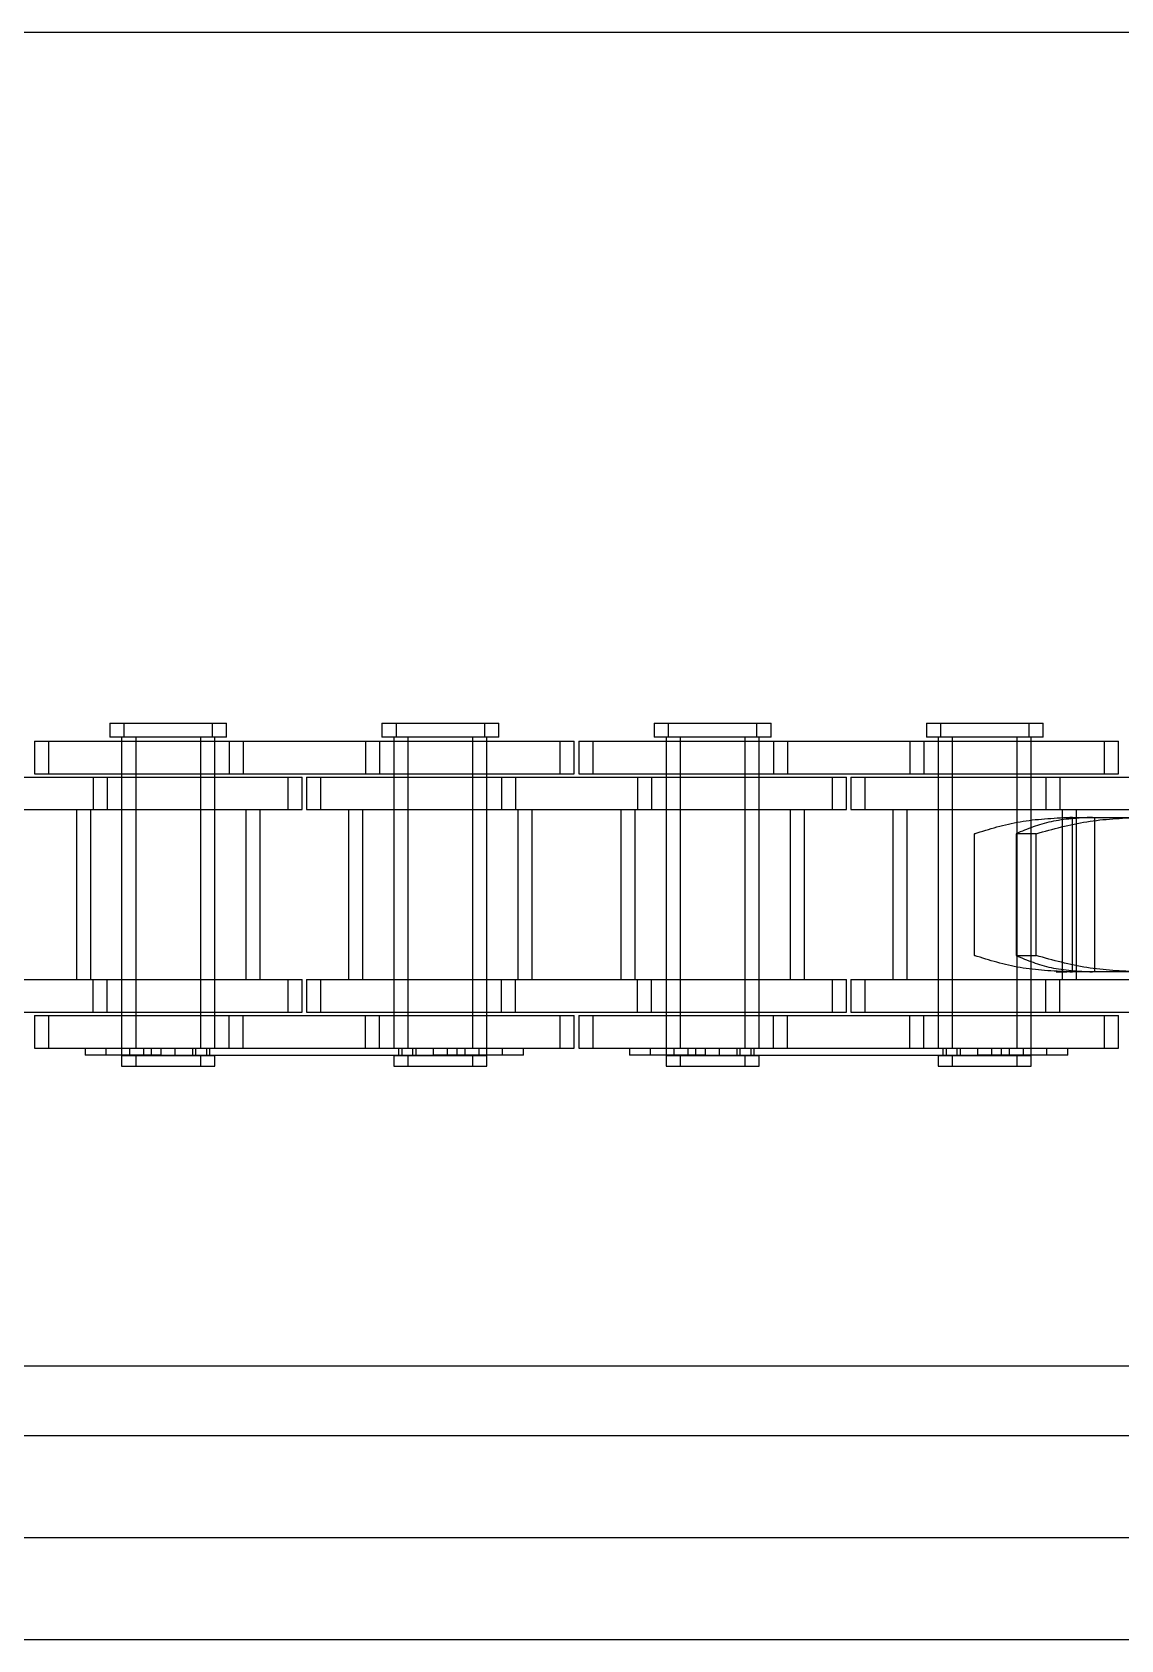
# Model space of a CAD drawing. Header units: metres. Extents: x 0 to 21025, y 0 to 14850.
# Drawn here: x 3240.7 to 3291.5, y 9046.6 to 9121.6 of the extents above; entities that cross this region are included whole.
import ezdxf

# ---------------------------------------------------------------- set-up
doc = ezdxf.new("R2010")
doc.units = ezdxf.units.M
doc.header["$LTSCALE"] = 25
doc.linetypes.add('HIDDEN2', pattern=[4.7625, 3.175, -1.5875])
doc.layers.add('SL4', color=4, linetype='Continuous')
doc.layers.add('ST1', color=7, linetype='HIDDEN2')

msp = doc.modelspace()

# ---------------------------------------------------------------- linework, layer by layer
at = {"layer": 'SL4'}
for p, q in [((2754.004, 9121.619), (3543.761, 9121.619)), ((2753.999, 9056.144), (3543.761, 9056.144)), ((3543.761, 9046.619), (2593.759, 9046.619))]:
    msp.add_line(p, q, dxfattribs=at)
at = {"layer": 'ST1'}
for p, q in [((3244.337, 9089.384), (3249.134, 9089.384)), ((3244.337, 9089.384), (3244.337, 9088.725)), ((3244.992, 9089.384), (3244.992, 9088.725)), ((3249.134, 9089.384), (3249.789, 9089.384)), ((3249.134, 9088.725), (3249.134, 9089.384)), ((3249.789, 9088.725), (3249.789, 9089.384)), ((3257.037, 9089.384), (3261.834, 9089.384)), ((3257.037, 9089.384), (3257.037, 9088.725)), ((3257.692, 9089.384), (3257.692, 9088.725)), ((3261.834, 9089.384), (3262.489, 9089.384)), ((3261.834, 9088.725), (3261.834, 9089.384)), ((3262.489, 9088.725), (3262.489, 9089.384)), ((3269.737, 9089.384), (3274.534, 9089.384)), ((3269.737, 9089.384), (3269.737, 9088.725)), ((3270.392, 9089.384), (3270.392, 9088.725)), ((3274.534, 9089.384), (3275.189, 9089.384)), ((3274.534, 9088.725), (3274.534, 9089.384)), ((3275.189, 9088.725), (3275.189, 9089.384)), ((3282.437, 9089.384), (3287.234, 9089.384)), ((3282.437, 9089.384), (3282.437, 9088.725)), ((3283.092, 9089.384), (3283.092, 9088.725)), ((3287.234, 9089.384), (3287.889, 9089.384)), ((3287.234, 9088.725), (3287.234, 9089.384)), ((3287.889, 9088.725), (3287.889, 9089.384)), ((3240.815, 9088.541), (3249.91, 9088.541)), ((3240.815, 9088.541), (3240.815, 9087.021)), ((3241.471, 9088.541), (3241.471, 9087.021)), ((3249.134, 9088.725), (3244.337, 9088.725)), ((3244.89, 9088.725), (3244.89, 9074.227)), ((3244.89, 9088.541), (3244.89, 9087.021)), ((3245.546, 9088.725), (3245.546, 9074.227)), ((3245.546, 9088.541), (3245.546, 9087.021)), ((3248.58, 9074.227), (3248.58, 9088.725)), ((3248.58, 9087.021), (3248.58, 9088.541)), ((3249.789, 9088.725), (3249.134, 9088.725)), ((3249.236, 9074.227), (3249.236, 9088.725)), ((3249.236, 9087.021), (3249.236, 9088.541)), ((3249.91, 9088.541), (3249.91, 9087.021)), ((3249.91, 9088.541), (3256.26, 9088.541)), ((3250.566, 9088.541), (3250.566, 9087.021)), ((3256.26, 9088.541), (3256.26, 9087.021)), ((3256.26, 9088.541), (3265.355, 9088.541)), ((3256.916, 9088.541), (3256.916, 9087.021)), ((3261.834, 9088.725), (3257.037, 9088.725)), ((3257.59, 9088.725), (3257.59, 9074.227)), ((3257.59, 9088.541), (3257.59, 9087.021)), ((3258.246, 9088.725), (3258.246, 9074.227)), ((3258.246, 9088.541), (3258.246, 9087.021)), ((3261.28, 9074.227), (3261.28, 9088.725)), ((3261.28, 9087.021), (3261.28, 9088.541)), ((3262.489, 9088.725), (3261.834, 9088.725)), ((3261.936, 9074.227), (3261.936, 9088.725)), ((3261.936, 9087.021), (3261.936, 9088.541)), ((3265.355, 9088.541), (3266.011, 9088.541)), ((3265.355, 9087.021), (3265.355, 9088.541)), ((3266.011, 9087.021), (3266.011, 9088.541)), ((3266.215, 9088.541), (3275.31, 9088.541)), ((3266.215, 9088.541), (3266.215, 9087.021)), ((3266.87, 9088.541), (3266.87, 9087.021)), ((3274.534, 9088.725), (3269.737, 9088.725)), ((3270.29, 9088.725), (3270.29, 9074.227)), ((3270.29, 9088.541), (3270.29, 9087.021)), ((3270.945, 9088.725), (3270.945, 9074.227)), ((3270.945, 9088.541), (3270.945, 9087.021)), ((3273.98, 9074.227), (3273.98, 9088.725)), ((3273.98, 9087.021), (3273.98, 9088.541)), ((3275.189, 9088.725), (3274.534, 9088.725)), ((3274.635, 9074.227), (3274.635, 9088.725)), ((3274.635, 9087.021), (3274.635, 9088.541)), ((3275.31, 9088.541), (3275.31, 9087.021)), ((3275.31, 9088.541), (3281.66, 9088.541)), ((3275.965, 9088.541), (3275.965, 9087.021)), ((3281.66, 9088.541), (3281.66, 9087.021)), ((3281.66, 9088.541), (3290.755, 9088.541)), ((3282.315, 9088.541), (3282.315, 9087.021)), ((3287.234, 9088.725), (3282.437, 9088.725)), ((3282.99, 9088.725), (3282.99, 9074.227)), ((3282.99, 9088.541), (3282.99, 9087.021)), ((3283.645, 9088.725), (3283.645, 9074.227)), ((3283.645, 9088.541), (3283.645, 9087.021)), ((3286.68, 9074.227), (3286.68, 9088.725)), ((3286.68, 9087.021), (3286.68, 9088.541)), ((3287.889, 9088.725), (3287.234, 9088.725)), ((3287.335, 9074.227), (3287.335, 9088.725)), ((3287.335, 9087.021), (3287.335, 9088.541)), ((3290.755, 9088.541), (3291.41, 9088.541)), ((3290.755, 9087.021), (3290.755, 9088.541)), ((3291.41, 9087.021), (3291.41, 9088.541)), ((3240.815, 9087.021), (3249.91, 9087.021)), ((3249.91, 9087.021), (3256.26, 9087.021)), ((3256.26, 9087.021), (3265.355, 9087.021)), ((3265.355, 9087.021), (3266.011, 9087.021)), ((3266.215, 9087.021), (3275.31, 9087.021)), ((3275.31, 9087.021), (3281.66, 9087.021)), ((3281.66, 9087.021), (3290.755, 9087.021)), ((3290.755, 9087.021), (3291.41, 9087.021)), ((3237.21, 9086.869), (3243.56, 9086.869)), ((3243.56, 9086.869), (3243.56, 9085.349)), ((3243.56, 9086.869), (3252.655, 9086.869)), ((3244.216, 9086.869), (3244.216, 9085.349)), ((3244.89, 9086.869), (3244.89, 9085.349)), ((3245.546, 9086.869), (3245.546, 9085.349)), ((3248.58, 9085.349), (3248.58, 9086.869)), ((3249.236, 9085.349), (3249.236, 9086.869)), ((3252.655, 9086.869), (3253.311, 9086.869)), ((3252.655, 9085.349), (3252.655, 9086.869)), ((3253.311, 9085.349), (3253.311, 9086.869)), ((3253.515, 9086.869), (3262.61, 9086.869)), ((3253.515, 9086.869), (3253.515, 9085.349)), ((3254.171, 9086.869), (3254.171, 9085.349)), ((3257.59, 9086.869), (3257.59, 9085.349)), ((3258.246, 9086.869), (3258.246, 9085.349)), ((3261.28, 9085.349), (3261.28, 9086.869)), ((3261.936, 9085.349), (3261.936, 9086.869)), ((3262.61, 9086.869), (3262.61, 9085.349)), ((3262.61, 9086.869), (3268.96, 9086.869)), ((3263.266, 9086.869), (3263.266, 9085.349)), ((3268.96, 9086.869), (3268.96, 9085.349)), ((3268.96, 9086.869), (3278.055, 9086.869)), ((3269.616, 9086.869), (3269.616, 9085.349)), ((3270.29, 9086.869), (3270.29, 9085.349)), ((3270.945, 9086.869), (3270.945, 9085.349)), ((3273.98, 9085.349), (3273.98, 9086.869)), ((3274.635, 9085.349), (3274.635, 9086.869)), ((3278.055, 9086.869), (3278.711, 9086.869)), ((3278.055, 9085.349), (3278.055, 9086.869)), ((3278.711, 9085.349), (3278.711, 9086.869)), ((3278.915, 9086.869), (3288.01, 9086.869)), ((3278.915, 9086.869), (3278.915, 9085.349)), ((3279.57, 9086.869), (3279.57, 9085.349)), ((3282.99, 9086.869), (3282.99, 9085.349)), ((3283.645, 9086.869), (3283.645, 9085.349)), ((3286.68, 9085.349), (3286.68, 9086.869)), ((3287.335, 9085.349), (3287.335, 9086.869)), ((3288.01, 9086.869), (3288.01, 9085.349)), ((3288.01, 9086.869), (3294.36, 9086.869)), ((3288.665, 9086.869), (3288.665, 9085.349)), ((3237.21, 9085.349), (3243.56, 9085.349)), ((3242.775, 9085.349), (3242.775, 9077.419)), ((3243.431, 9085.349), (3243.431, 9077.419)), ((3243.56, 9085.349), (3252.655, 9085.349)), ((3244.89, 9085.349), (3244.89, 9077.419)), ((3245.546, 9085.349), (3245.546, 9077.419)), ((3248.58, 9077.419), (3248.58, 9085.349)), ((3249.236, 9077.419), (3249.236, 9085.349)), ((3250.695, 9077.419), (3250.695, 9085.349)), ((3251.351, 9077.419), (3251.351, 9085.349)), ((3252.655, 9085.349), (3253.311, 9085.349)), ((3253.515, 9085.349), (3262.61, 9085.349)), ((3255.475, 9085.349), (3255.475, 9077.419)), ((3256.131, 9085.349), (3256.131, 9077.419)), ((3257.59, 9085.349), (3257.59, 9077.419)), ((3258.246, 9085.349), (3258.246, 9077.419)), ((3261.28, 9077.419), (3261.28, 9085.349)), ((3261.936, 9077.419), (3261.936, 9085.349)), ((3262.61, 9085.349), (3268.96, 9085.349)), ((3263.395, 9077.419), (3263.395, 9085.349)), ((3264.051, 9077.419), (3264.051, 9085.349)), ((3268.175, 9085.349), (3268.175, 9077.419)), ((3268.831, 9085.349), (3268.831, 9077.419)), ((3268.96, 9085.349), (3278.055, 9085.349)), ((3270.29, 9085.349), (3270.29, 9077.419)), ((3270.945, 9085.349), (3270.945, 9077.419)), ((3273.98, 9077.419), (3273.98, 9085.349)), ((3274.635, 9077.419), (3274.635, 9085.349)), ((3276.095, 9077.419), (3276.095, 9085.349)), ((3276.751, 9077.419), (3276.751, 9085.349)), ((3278.055, 9085.349), (3278.711, 9085.349)), ((3278.915, 9085.349), (3288.01, 9085.349)), ((3280.875, 9085.349), (3280.875, 9077.419)), ((3281.53, 9085.349), (3281.53, 9077.419)), ((3282.99, 9085.349), (3282.99, 9077.419)), ((3283.645, 9085.349), (3283.645, 9077.419)), ((3286.68, 9077.419), (3286.68, 9085.349)), ((3287.335, 9077.419), (3287.335, 9085.349)), ((3288.01, 9085.349), (3294.36, 9085.349)), ((3288.795, 9077.419), (3288.795, 9085.349)), ((3288.994, 9084.989), (3289.135, 9084.989)), ((3289.135, 9084.989), (3289.261, 9084.989)), ((3289.261, 9084.989), (3289.135, 9084.989)), ((3289.261, 9077.779), (3289.261, 9084.989)), ((3289.261, 9084.989), (3290.191, 9084.989)), ((3289.45, 9077.419), (3289.45, 9085.349)), ((3290.191, 9084.989), (3292.356, 9084.989)), ((3290.3, 9077.779), (3290.3, 9084.989)), ((3284.685, 9084.227), (3284.661, 9084.227)), ((3284.661, 9084.227), (3284.661, 9078.541)), ((3284.685, 9078.541), (3284.685, 9084.227)), ((3287.561, 9084.227), (3286.623, 9084.227)), ((3286.623, 9084.227), (3286.623, 9078.541)), ((3287.561, 9078.541), (3287.561, 9084.227)), ((3284.661, 9078.541), (3284.685, 9078.541)), ((3286.623, 9078.541), (3287.561, 9078.541)), ((3237.21, 9077.419), (3243.56, 9077.419)), ((3243.56, 9075.899), (3243.56, 9077.419)), ((3243.56, 9077.419), (3252.655, 9077.419)), ((3244.216, 9075.899), (3244.216, 9077.419)), ((3244.89, 9077.419), (3244.89, 9075.899)), ((3245.546, 9077.419), (3245.546, 9075.899)), ((3248.58, 9075.899), (3248.58, 9077.419)), ((3249.236, 9075.899), (3249.236, 9077.419)), ((3252.655, 9077.419), (3253.311, 9077.419)), ((3252.655, 9075.899), (3252.655, 9077.419)), ((3253.311, 9075.899), (3253.311, 9077.419)), ((3253.515, 9077.419), (3262.61, 9077.419)), ((3253.515, 9077.419), (3253.515, 9075.899)), ((3254.171, 9077.419), (3254.171, 9075.899)), ((3257.59, 9077.419), (3257.59, 9075.899)), ((3258.246, 9077.419), (3258.246, 9075.899)), ((3261.28, 9075.899), (3261.28, 9077.419)), ((3261.936, 9075.899), (3261.936, 9077.419)), ((3262.61, 9075.899), (3262.61, 9077.419)), ((3262.61, 9077.419), (3268.96, 9077.419)), ((3263.266, 9075.899), (3263.266, 9077.419)), ((3268.96, 9075.899), (3268.96, 9077.419)), ((3268.96, 9077.419), (3278.055, 9077.419)), ((3269.616, 9075.899), (3269.616, 9077.419)), ((3270.29, 9077.419), (3270.29, 9075.899)), ((3270.945, 9077.419), (3270.945, 9075.899)), ((3273.98, 9075.899), (3273.98, 9077.419)), ((3274.635, 9075.899), (3274.635, 9077.419)), ((3278.055, 9077.419), (3278.711, 9077.419)), ((3278.055, 9075.899), (3278.055, 9077.419)), ((3278.711, 9075.899), (3278.711, 9077.419)), ((3278.915, 9077.419), (3288.01, 9077.419)), ((3278.915, 9077.419), (3278.915, 9075.899)), ((3279.57, 9077.419), (3279.57, 9075.899)), ((3282.99, 9077.419), (3282.99, 9075.899)), ((3283.645, 9077.419), (3283.645, 9075.899)), ((3286.68, 9075.899), (3286.68, 9077.419)), ((3287.335, 9075.899), (3287.335, 9077.419)), ((3288.01, 9075.899), (3288.01, 9077.419)), ((3288.01, 9077.419), (3294.36, 9077.419)), ((3288.498, 9077.788), (3288.994, 9077.779)), ((3288.665, 9075.899), (3288.665, 9077.419)), ((3289.135, 9077.779), (3288.994, 9077.779)), ((3289.261, 9077.779), (3289.135, 9077.779)), ((3289.135, 9077.779), (3289.261, 9077.779)), ((3290.191, 9077.779), (3289.261, 9077.779)), ((3292.356, 9077.779), (3290.191, 9077.779)), ((3237.21, 9075.899), (3243.56, 9075.899)), ((3243.56, 9075.899), (3252.655, 9075.899)), ((3252.655, 9075.899), (3253.311, 9075.899)), ((3253.515, 9075.899), (3262.61, 9075.899)), ((3262.61, 9075.899), (3268.96, 9075.899)), ((3268.96, 9075.899), (3278.055, 9075.899)), ((3278.055, 9075.899), (3278.711, 9075.899)), ((3278.915, 9075.899), (3288.01, 9075.899)), ((3288.01, 9075.899), (3294.36, 9075.899)), ((3240.815, 9075.747), (3249.91, 9075.747)), ((3240.815, 9075.747), (3240.815, 9074.227)), ((3241.471, 9075.747), (3241.471, 9074.227)), ((3244.89, 9075.747), (3244.89, 9073.894)), ((3245.546, 9075.747), (3245.546, 9074.227)), ((3248.58, 9074.227), (3248.58, 9075.747)), ((3249.236, 9074.227), (3249.236, 9075.747)), ((3249.91, 9074.227), (3249.91, 9075.747)), ((3249.91, 9075.747), (3256.26, 9075.747)), ((3250.566, 9074.227), (3250.566, 9075.747)), ((3256.26, 9074.227), (3256.26, 9075.747)), ((3256.26, 9075.747), (3265.355, 9075.747)), ((3256.916, 9074.227), (3256.916, 9075.747)), ((3257.59, 9075.747), (3257.59, 9074.227)), ((3258.246, 9075.747), (3258.246, 9074.227)), ((3261.28, 9074.227), (3261.28, 9075.747)), ((3261.936, 9073.894), (3261.936, 9075.747)), ((3265.355, 9075.747), (3266.011, 9075.747)), ((3265.355, 9074.227), (3265.355, 9075.747)), ((3266.011, 9074.227), (3266.011, 9075.747)), ((3266.215, 9075.747), (3275.31, 9075.747)), ((3266.215, 9075.747), (3266.215, 9074.227)), ((3266.87, 9075.747), (3266.87, 9074.227)), ((3270.29, 9075.747), (3270.29, 9073.894)), ((3270.945, 9075.747), (3270.945, 9074.227)), ((3273.98, 9074.227), (3273.98, 9075.747)), ((3274.635, 9074.227), (3274.635, 9075.747)), ((3275.31, 9074.227), (3275.31, 9075.747)), ((3275.31, 9075.747), (3281.66, 9075.747)), ((3275.965, 9074.227), (3275.965, 9075.747)), ((3281.66, 9074.227), (3281.66, 9075.747)), ((3281.66, 9075.747), (3290.755, 9075.747)), ((3282.315, 9074.227), (3282.315, 9075.747)), ((3282.99, 9075.747), (3282.99, 9074.227)), ((3283.645, 9075.747), (3283.645, 9074.227)), ((3286.68, 9074.227), (3286.68, 9075.747)), ((3287.335, 9073.894), (3287.335, 9075.747)), ((3290.755, 9075.747), (3291.41, 9075.747)), ((3290.755, 9074.227), (3290.755, 9075.747)), ((3291.41, 9074.227), (3291.41, 9075.747)), ((3240.815, 9074.227), (3249.91, 9074.227)), ((3243.183, 9074.227), (3243.183, 9073.894)), ((3246.735, 9073.894), (3243.183, 9073.894)), ((3244.16, 9073.894), (3244.16, 9074.227)), ((3248.58, 9073.858), (3244.89, 9073.858)), ((3244.89, 9073.858), (3244.89, 9073.384)), ((3245.259, 9074.227), (3245.259, 9073.858)), ((3245.546, 9073.858), (3245.546, 9073.384)), ((3245.915, 9074.227), (3245.915, 9073.858)), ((3246.284, 9073.894), (3246.284, 9074.227)), ((3246.735, 9073.894), (3246.735, 9074.227)), ((3246.735, 9073.894), (3259.435, 9073.894)), ((3247.391, 9073.894), (3247.391, 9074.227)), ((3248.211, 9073.858), (3248.211, 9074.227)), ((3248.354, 9073.894), (3248.354, 9074.227)), ((3249.236, 9073.858), (3248.58, 9073.858)), ((3248.58, 9073.384), (3248.58, 9073.858)), ((3248.867, 9073.858), (3248.867, 9074.227)), ((3249.01, 9073.894), (3249.01, 9074.227)), ((3249.236, 9073.384), (3249.236, 9073.858)), ((3249.91, 9074.227), (3256.26, 9074.227)), ((3256.26, 9074.227), (3265.355, 9074.227)), ((3261.28, 9073.858), (3257.59, 9073.858)), ((3257.59, 9073.858), (3257.59, 9073.384)), ((3257.816, 9073.894), (3257.816, 9074.227)), ((3257.959, 9074.227), (3257.959, 9073.858)), ((3258.246, 9073.858), (3258.246, 9073.384)), ((3258.471, 9073.894), (3258.471, 9074.227)), ((3258.615, 9074.227), (3258.615, 9073.858)), ((3259.435, 9073.894), (3259.435, 9074.227)), ((3262.666, 9073.894), (3259.435, 9073.894)), ((3260.091, 9073.894), (3260.091, 9074.227)), ((3260.542, 9073.894), (3260.542, 9074.227)), ((3260.911, 9073.858), (3260.911, 9074.227)), ((3261.936, 9073.858), (3261.28, 9073.858)), ((3261.28, 9073.384), (3261.28, 9073.858)), ((3261.567, 9073.858), (3261.567, 9074.227)), ((3261.936, 9073.384), (3261.936, 9073.858)), ((3262.666, 9073.894), (3262.666, 9074.227)), ((3263.643, 9073.894), (3262.666, 9073.894)), ((3263.643, 9073.894), (3263.643, 9074.227)), ((3265.355, 9074.227), (3266.011, 9074.227)), ((3266.215, 9074.227), (3275.31, 9074.227)), ((3268.583, 9074.227), (3268.583, 9073.894)), ((3272.135, 9073.894), (3268.583, 9073.894)), ((3269.56, 9073.894), (3269.56, 9074.227)), ((3273.98, 9073.858), (3270.29, 9073.858)), ((3270.29, 9073.858), (3270.29, 9073.384)), ((3270.659, 9074.227), (3270.659, 9073.858)), ((3270.945, 9073.858), (3270.945, 9073.384)), ((3271.314, 9074.227), (3271.314, 9073.858)), ((3271.683, 9073.894), (3271.683, 9074.227)), ((3272.135, 9073.894), (3272.135, 9074.227)), ((3272.135, 9073.894), (3284.835, 9073.894)), ((3272.79, 9073.894), (3272.79, 9074.227)), ((3273.611, 9073.858), (3273.611, 9074.227)), ((3273.754, 9073.894), (3273.754, 9074.227)), ((3274.635, 9073.858), (3273.98, 9073.858)), ((3273.98, 9073.384), (3273.98, 9073.858)), ((3274.266, 9073.858), (3274.266, 9074.227)), ((3274.41, 9073.894), (3274.41, 9074.227)), ((3274.635, 9073.384), (3274.635, 9073.858)), ((3275.31, 9074.227), (3281.66, 9074.227)), ((3281.66, 9074.227), (3290.755, 9074.227)), ((3286.68, 9073.858), (3282.99, 9073.858)), ((3282.99, 9073.858), (3282.99, 9073.384)), ((3283.216, 9073.894), (3283.216, 9074.227)), ((3283.359, 9074.227), (3283.359, 9073.858)), ((3283.645, 9073.858), (3283.645, 9073.384)), ((3283.871, 9073.894), (3283.871, 9074.227)), ((3284.014, 9074.227), (3284.014, 9073.858)), ((3284.835, 9073.894), (3284.835, 9074.227)), ((3288.066, 9073.894), (3284.835, 9073.894)), ((3285.49, 9073.894), (3285.49, 9074.227)), ((3285.942, 9073.894), (3285.942, 9074.227)), ((3286.311, 9073.858), (3286.311, 9074.227)), ((3287.335, 9073.858), (3286.68, 9073.858)), ((3286.68, 9073.384), (3286.68, 9073.858)), ((3286.966, 9073.858), (3286.966, 9074.227)), ((3287.335, 9073.384), (3287.335, 9073.858)), ((3288.066, 9073.894), (3288.066, 9074.227)), ((3289.042, 9073.894), (3288.066, 9073.894)), ((3289.042, 9073.894), (3289.042, 9074.227)), ((3290.755, 9074.227), (3291.41, 9074.227)), ((3244.89, 9073.384), (3248.58, 9073.384)), ((3248.58, 9073.384), (3249.236, 9073.384)), ((3257.59, 9073.384), (3261.28, 9073.384)), ((3261.28, 9073.384), (3261.936, 9073.384)), ((3270.29, 9073.384), (3273.98, 9073.384)), ((3273.98, 9073.384), (3274.635, 9073.384)), ((3282.99, 9073.384), (3286.68, 9073.384)), ((3286.68, 9073.384), (3287.335, 9073.384)), ((3543.761, 9059.381), (2543.761, 9059.381)), ((2753.999, 9056.144), (3543.761, 9056.144)), ((3543.761, 9051.381), (2543.761, 9051.381))]:
    msp.add_line(p, q, dxfattribs=at)
for points, knots in [([(3284.685, 9084.227), (3285.378, 9084.443), (3286.765, 9084.875), (3288.345, 9084.951), (3289.135, 9084.989)], [0, 0, 0, 0, 0.500133, 1, 1, 1, 1]), ([(3290.191, 9084.989), (3289.524, 9084.951), (3288.188, 9084.875), (3287.145, 9084.443), (3286.623, 9084.227)], [0, 0, 0, 0, 0.499459, 1, 1, 1, 1]), ([(3287.561, 9084.227), (3288.343, 9084.443), (3289.907, 9084.875), (3291.54, 9084.951), (3292.356, 9084.989)], [0, 0, 0, 0, 0.500152, 1, 1, 1, 1]), ([(3289.135, 9077.779), (3288.346, 9077.816), (3286.766, 9077.892), (3285.38, 9078.324), (3284.685, 9078.541)], [0, 0, 0, 0, 0.499098, 1, 1, 1, 1]), ([(3286.623, 9078.541), (3287.145, 9078.324), (3288.188, 9077.892), (3289.524, 9077.816), (3290.191, 9077.779)], [0, 0, 0, 0, 0.500534, 1, 1, 1, 1]), ([(3292.356, 9077.779), (3291.541, 9077.816), (3289.908, 9077.892), (3288.344, 9078.324), (3287.561, 9078.541)], [0, 0, 0, 0, 0.499124, 1, 1, 1, 1])]:
    msp.add_open_spline(points, degree=3, knots=knots, dxfattribs=at)

doc.saveas('drawing.dxf')
